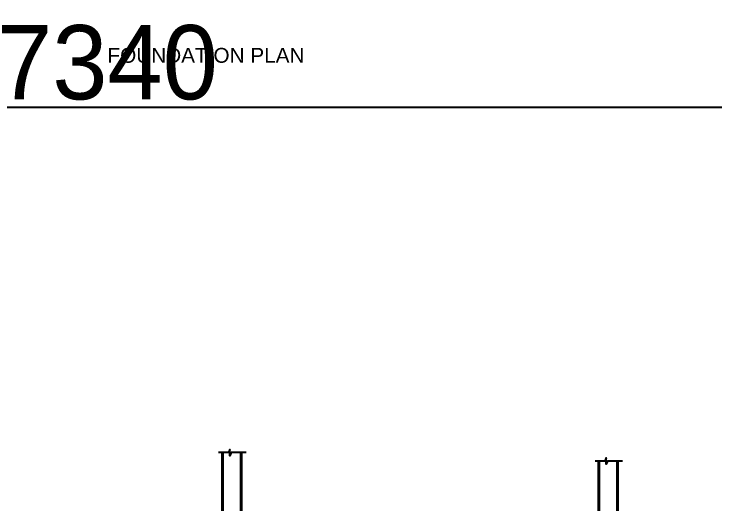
# Model space of a CAD drawing. Header units: centimetres. Extents: x 20560 to 58392, y -11023 to 7736.
# Drawn here: x 54383 to 55327, y -7642 to -6983 of the extents above; entities that cross this region are included whole.
import ezdxf

# ---------------------------------------------------------------- set-up
doc = ezdxf.new("R2010")
doc.units = ezdxf.units.CM
doc.header["$LTSCALE"] = 0.5
doc.header["$MEASUREMENT"] = 0
doc.layers.get('DEFPOINTS').update_dxf_attribs({"color": 1})
for name, color, linetype in [('C-TEXT4', 3, 'Continuous'), ('DIM', 2, 'Continuous'), ('TXT', 4, 'Continuous')]:
    doc.layers.add(name, color=color, linetype=linetype)
doc.layers.add('W-Conc', color=3, linetype='Continuous', lineweight=40)
doc.styles.add('AUTechno', font='AUTechno')
doc.styles.get("Standard").update_dxf_attribs({"font": 'arial.ttf'})
doc.dimstyles.get("Standard").update_dxf_attribs({"dimscale": 100, "dimtxt": 2.5, "dimasz": 0.01, "dimexe": 0.2, "dimexo": 1.2, "dimgap": 0.1, "dimtad": 1, "dimdec": 0, "dimrnd": 0.1, "dimtxsty": 'AUTechno', "dimblk": 'AUCircle', "dimcen": 0.2, "dimse1": 1, "dimse2": 1, "dimclrd": 256, "dimclrt": 256, "dimadec": 1, "dimazin": 3, "dimtfac": 1, "dimtdec": 0, "dimtmove": 2, "dimatfit": 3, "dimldrblk": 'AUArrowL', "dimlwd": -1})

# ---------------------------------------------------------------- blocks, each defined once
blk = doc.blocks.new('AUCircle')
blk.add_line((0, -20), (0, 20))
blk.add_circle((0, 0), 4)
blk = doc.blocks.new('*D2')
blk.add_line((50839.71, -7108.24), (58178.12, -7108.24))
at = {"layer": 'Defpoints'}
for p in [(50838.71, -7108.24), (50838.71, -7148.24), (58179.12, -7148.24)]:
    blk.add_point(p, dxfattribs=at)
at = {"layer": 'DIM', "rotation": 180}
blk.add_blockref('AUCircle', (50838.71, -7108.24), dxfattribs=at)
at = {"layer": 'DIM'}
blk.add_blockref('AUCircle', (58179.12, -7108.24), dxfattribs=at)
at = {"layer": 'DIM', "insert": (54508.92, -7048.24), "char_height": 100, "attachment_point": 5, "style": 'AUTechno'}
blk.add_mtext('7340', dxfattribs=at)
blk = doc.blocks.new('AUArrowL')
blk.add_lwpolyline([(0, 0, 6, 0, 0), (15, 0, 0, 0, 0)], format="xyseb")

msp = doc.modelspace()

# ---------------------------------------------------------------- linework, layer by layer
at = {"layer": 'C-TEXT4', "color": 1}
for points in [[(54695.635, -7573.157), (54675.492, -7573.156), (54673.756, -7577.496), (54673.756, -7568.817), (54672.021, -7573.156), (54658.715, -7573.156)], [(55202.635, -7584.516), (55182.492, -7584.516), (55180.756, -7588.855), (55180.756, -7580.177), (55179.021, -7584.516), (55165.715, -7584.515)]]:
    msp.add_lwpolyline(points, dxfattribs=at)
at = {"layer": 'W-Conc', "elevation": 0.009}
for points in [[(54663.93, -8695.577), (54663.93, -8425.695), (54663.93, -8075.695), (54663.93, -7725.695), (54663.93, -7573.156)], [(54688.93, -7573.157), (54688.93, -7705.695)], [(55170.93, -7691.695), (55170.93, -7584.516)], [(55195.93, -7584.516), (55195.93, -7691.695), (55195.93, -8040.695)]]:
    msp.add_lwpolyline(points, dxfattribs=at)

# ---------------------------------------------------------------- texts
at = {"layer": 'TXT', "color": 4}
msp.add_text('FOUNDATION PLAN', height=20, dxfattribs=at).set_placement((54508.917, -7048.24))

# ---------------------------------------------------------------- dimensions: what is measured, and where the dimension line sits
at = {"layer": 'DIM', "color": 2}
dim = msp.add_linear_dim(base=(50838.709, -7108.24), p1=(50838.709, -7148.24), p2=(58179.124, -7148.24), dimstyle='Standard', dxfattribs=at)
dim.commit()
dim.dimension.update_dxf_attribs({"geometry": '*D2', "text_midpoint": (54508.917, -7048.24)})

doc.saveas('drawing.dxf')
